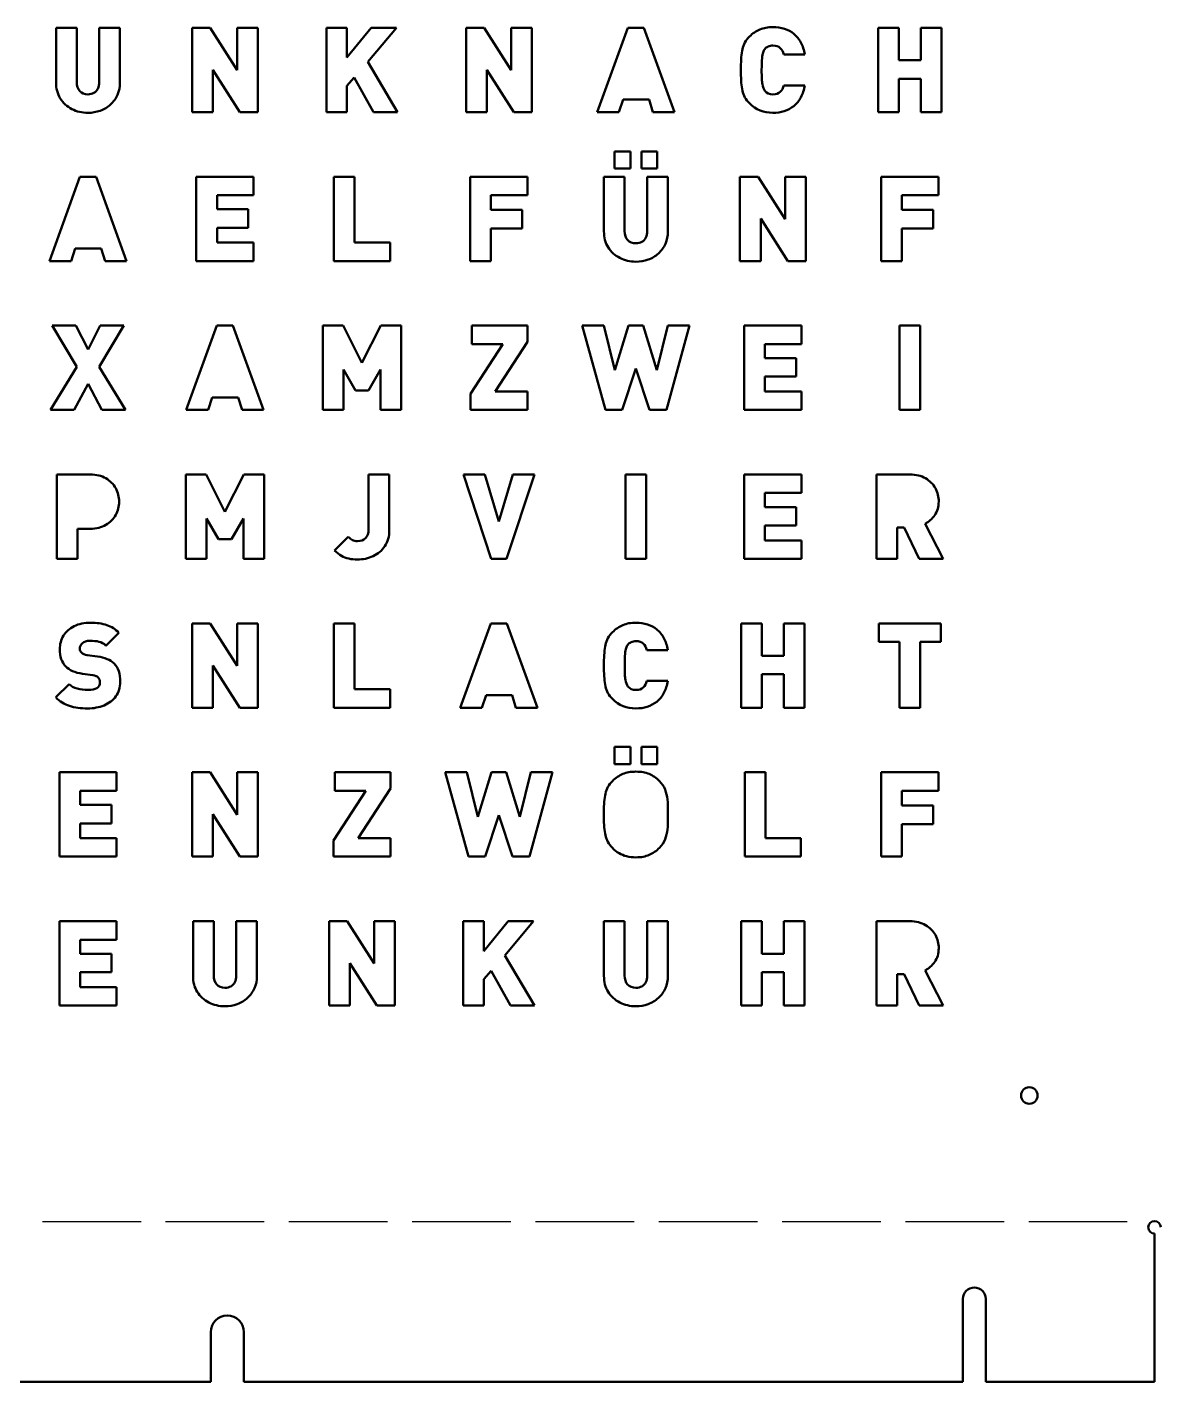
# Model space of a CAD drawing. Header units: millimetres. Extents: x -20 to 3500, y -209 to 1208.
# Drawn here: x 1424.1 to 1559.9, y 465.8 to 629 of the extents above; entities that cross this region are included whole.
import ezdxf

# ---------------------------------------------------------------- set-up
doc = ezdxf.new("R2010")
doc.units = ezdxf.units.MM
doc.header["$LTSCALE"] = 4
doc.linetypes.add('DASHED', pattern=[0.2067, 0.1654, -0.0413])
doc.layers.add('Biegelinie nach unten(DIN)', color=7, linetype='DASHED', lineweight=25, true_color=0x8000ff)
doc.layers.add('Sichtbar (ISO)', color=7, linetype='Continuous', lineweight=50)

msp = doc.modelspace()

# ---------------------------------------------------------------- linework, layer by layer
at = {"layer": 'Biegelinie nach unten(DIN)', "ltscale": 17.964886}
msp.add_line((1336.7737, 485.1303), (1559.5743, 485.1303), dxfattribs=at)
at = {"layer": 'Sichtbar (ISO)'}
for p, q in [((1427.5381, 622.3357), (1427.5381, 628.9261)), ((1427.5381, 628.9261), (1430.0322, 628.9261)), ((1430.0322, 628.9261), (1430.0322, 622.3914)), ((1432.7492, 622.3914), (1432.7492, 628.9261)), ((1432.7492, 628.9261), (1435.2432, 628.9261)), ((1435.2432, 628.9261), (1435.2432, 622.3357)), ((1443.9296, 618.7688), (1443.9296, 628.9261)), ((1443.9296, 628.9261), (1446.111, 628.9261)), ((1446.111, 628.9261), (1449.3635, 623.8196)), ((1449.3635, 623.8196), (1449.3635, 628.9261)), ((1449.3635, 628.9261), (1451.8576, 628.9261)), ((1451.8576, 628.9261), (1451.8576, 618.7688)), ((1460.1051, 618.7688), (1460.1051, 628.9261)), ((1460.1051, 628.9261), (1462.5852, 628.9261)), ((1462.5852, 628.9261), (1462.5852, 625.3313)), ((1462.5852, 625.3313), (1465.5251, 628.9261)), ((1468.5765, 628.9261), (1465.1071, 624.8158)), ((1465.5251, 628.9261), (1468.5765, 628.9261)), ((1476.9354, 618.7688), (1476.9354, 628.9261)), ((1476.9354, 628.9261), (1479.1168, 628.9261)), ((1479.1168, 628.9261), (1482.3694, 623.8196)), ((1482.3694, 623.8196), (1482.3694, 628.9261)), ((1482.3694, 628.9261), (1484.8634, 628.9261)), ((1484.8634, 628.9261), (1484.8634, 618.7688)), ((1492.7452, 618.7688), (1496.4375, 628.9261)), ((1496.4375, 628.9261), (1498.3672, 628.9261)), ((1498.3672, 628.9261), (1502.0595, 618.7688)), ((1526.587, 618.7688), (1526.587, 628.9261)), ((1526.587, 628.9261), (1529.0811, 628.9261)), ((1529.0811, 628.9261), (1529.0811, 625.0178)), ((1531.7354, 625.0178), (1531.7354, 628.9261)), ((1531.7354, 628.9261), (1534.2294, 628.9261)), ((1534.2294, 628.9261), (1534.2294, 618.7688)), ((1517.7543, 625.7006), (1515.2185, 625.7006)), ((1449.677, 618.7688), (1446.4236, 623.8753)), ((1446.4236, 623.8753), (1446.4236, 618.7688)), ((1465.1071, 624.8158), (1468.6879, 618.7688)), ((1482.6829, 618.7688), (1479.4295, 623.8753)), ((1479.4295, 623.8753), (1479.4295, 618.7688)), ((1510.0562, 623.5061), (1510.0562, 624.1888)), ((1529.0811, 625.0178), (1531.7354, 625.0178)), ((1463.4421, 622.9348), (1462.5852, 621.9525)), ((1462.5852, 621.9525), (1462.5852, 618.7688)), ((1465.7829, 618.7688), (1463.4421, 622.9348)), ((1515.2185, 621.9943), (1517.7543, 621.9943)), ((1531.7354, 622.7955), (1529.0811, 622.7955)), ((1529.0811, 622.7955), (1529.0811, 618.7688)), ((1531.7354, 618.7688), (1531.7354, 622.7955)), ((1495.8523, 620.2805), (1495.3577, 618.7688)), ((1498.9803, 620.2805), (1495.8523, 620.2805)), ((1499.454, 618.7688), (1498.9803, 620.2805)), ((1446.4236, 618.7688), (1443.9296, 618.7688)), ((1451.8576, 618.7688), (1449.677, 618.7688)), ((1462.5852, 618.7688), (1460.1051, 618.7688)), ((1468.6879, 618.7688), (1465.7829, 618.7688)), ((1479.4295, 618.7688), (1476.9354, 618.7688)), ((1484.8634, 618.7688), (1482.6829, 618.7688)), ((1495.3577, 618.7688), (1492.7452, 618.7688)), ((1502.0595, 618.7688), (1499.454, 618.7688)), ((1529.0811, 618.7688), (1526.587, 618.7688)), ((1534.2294, 618.7688), (1531.7354, 618.7688)), ((1494.8386, 611.972), (1494.8386, 614.041)), ((1494.8386, 614.041), (1496.7475, 614.041)), ((1496.7475, 614.041), (1496.7475, 611.972)), ((1498.0642, 611.972), (1498.0642, 614.041)), ((1498.0642, 614.041), (1499.973, 614.041)), ((1499.973, 614.041), (1499.973, 611.972)), ((1496.7475, 611.972), (1494.8386, 611.972)), ((1499.973, 611.972), (1498.0642, 611.972)), ((1426.7335, 600.8323), (1430.4258, 610.9897)), ((1430.4258, 610.9897), (1432.3555, 610.9897)), ((1432.3555, 610.9897), (1436.0478, 600.8323)), ((1444.4416, 600.8323), (1444.4416, 610.9897)), ((1444.4416, 610.9897), (1451.3455, 610.9897)), ((1451.3455, 610.9897), (1451.3455, 608.7673)), ((1461.0177, 600.8323), (1461.0177, 610.9897)), ((1461.0177, 610.9897), (1463.5118, 610.9897)), ((1463.5118, 610.9897), (1463.5118, 603.0547)), ((1477.4475, 600.8323), (1477.4475, 610.9897)), ((1477.4475, 610.9897), (1484.3514, 610.9897)), ((1484.3514, 610.9897), (1484.3514, 608.7673)), ((1493.5498, 604.3992), (1493.5498, 610.9897)), ((1493.5498, 610.9897), (1496.0439, 610.9897)), ((1496.0439, 610.9897), (1496.0439, 604.455)), ((1498.7609, 604.455), (1498.7609, 610.9897)), ((1498.7609, 610.9897), (1501.2549, 610.9897)), ((1501.2549, 610.9897), (1501.2549, 604.3992)), ((1509.9413, 600.8323), (1509.9413, 610.9897)), ((1509.9413, 610.9897), (1512.1226, 610.9897)), ((1512.1226, 610.9897), (1515.3752, 605.8831)), ((1515.3752, 605.8831), (1515.3752, 610.9897)), ((1515.3752, 610.9897), (1517.8693, 610.9897)), ((1517.8693, 610.9897), (1517.8693, 600.8323)), ((1526.9563, 600.8323), (1526.9563, 610.9897)), ((1526.9563, 610.9897), (1533.8602, 610.9897)), ((1533.8602, 610.9897), (1533.8602, 608.7673)), ((1451.3455, 608.7673), (1446.9357, 608.7673)), ((1446.9357, 608.7673), (1446.9357, 607.0675)), ((1484.3514, 608.7673), (1479.9415, 608.7673)), ((1479.9415, 608.7673), (1479.9415, 606.9839)), ((1533.8602, 608.7673), (1529.4503, 608.7673)), ((1529.4503, 608.7673), (1529.4503, 606.9839)), ((1446.9357, 607.0675), (1450.7046, 607.0675)), ((1450.7046, 607.0675), (1450.7046, 604.8451)), ((1479.9415, 606.9839), (1483.7105, 606.9839)), ((1483.7105, 606.9839), (1483.7105, 604.7615)), ((1515.6887, 600.8323), (1512.4353, 605.9389)), ((1512.4353, 605.9389), (1512.4353, 600.8323)), ((1529.4503, 606.9839), (1533.2192, 606.9839)), ((1533.2192, 606.9839), (1533.2192, 604.7615)), ((1450.7046, 604.8451), (1446.9357, 604.8451)), ((1446.9357, 604.8451), (1446.9357, 603.0547)), ((1483.7105, 604.7615), (1479.9415, 604.7615)), ((1479.9415, 604.7615), (1479.9415, 600.8323)), ((1533.2192, 604.7615), (1529.4503, 604.7615)), ((1529.4503, 604.7615), (1529.4503, 600.8323)), ((1429.8406, 602.3441), (1429.346, 600.8323)), ((1432.9686, 602.3441), (1429.8406, 602.3441)), ((1433.4423, 600.8323), (1432.9686, 602.3441)), ((1446.9357, 603.0547), (1451.3455, 603.0547)), ((1451.3455, 603.0547), (1451.3455, 600.8323)), ((1463.5118, 603.0547), (1467.7753, 603.0547)), ((1467.7753, 603.0547), (1467.7753, 600.8323)), ((1429.346, 600.8323), (1426.7335, 600.8323)), ((1436.0478, 600.8323), (1433.4423, 600.8323)), ((1451.3455, 600.8323), (1444.4416, 600.8323)), ((1467.7753, 600.8323), (1461.0177, 600.8323)), ((1479.9415, 600.8323), (1477.4475, 600.8323)), ((1512.4353, 600.8323), (1509.9413, 600.8323)), ((1517.8693, 600.8323), (1515.6887, 600.8323)), ((1529.4503, 600.8323), (1526.9563, 600.8323)), ((1430.0391, 588.1069), (1427.0714, 593.0532)), ((1427.0714, 593.0532), (1429.9068, 593.0532)), ((1429.9068, 593.0532), (1431.3907, 590.1899)), ((1431.3907, 590.1899), (1432.8746, 593.0532)), ((1435.7169, 593.0532), (1432.7492, 588.1069)), ((1432.8746, 593.0532), (1435.7169, 593.0532)), ((1443.2364, 582.8959), (1446.9287, 593.0532)), ((1446.9287, 593.0532), (1448.8585, 593.0532)), ((1448.8585, 593.0532), (1452.5508, 582.8959)), ((1459.6627, 582.8959), (1459.6627, 593.0532)), ((1459.6627, 593.0532), (1462.1151, 593.0532)), ((1462.1151, 593.0532), (1464.393, 588.5737)), ((1464.393, 588.5737), (1466.6781, 593.0532)), ((1466.6781, 593.0532), (1469.1303, 593.0532)), ((1469.1303, 593.0532), (1469.1303, 582.8959)), ((1477.6284, 590.8309), (1477.6284, 593.0532)), ((1477.6284, 593.0532), (1484.3444, 593.0532)), ((1484.3444, 593.0532), (1484.3444, 591.1165)), ((1493.7344, 582.8959), (1490.9408, 593.0532)), ((1490.9408, 593.0532), (1493.5533, 593.0532)), ((1493.5533, 593.0532), (1494.877, 587.6889)), ((1494.877, 587.6889), (1496.5211, 593.0532)), ((1496.5211, 593.0532), (1498.2906, 593.0532)), ((1498.2906, 593.0532), (1499.9278, 587.6889)), ((1499.9278, 587.6889), (1501.2584, 593.0532)), ((1503.8639, 593.0532), (1501.0842, 582.8959)), ((1501.2584, 593.0532), (1503.8639, 593.0532)), ((1510.4533, 582.8959), (1510.4533, 593.0532)), ((1510.4533, 593.0532), (1517.3572, 593.0532)), ((1517.3572, 593.0532), (1517.3572, 590.8309)), ((1529.1612, 582.8959), (1529.1612, 593.0532)), ((1529.1612, 593.0532), (1531.6552, 593.0532)), ((1531.6552, 593.0532), (1531.6552, 582.8959)), ((1477.4544, 584.8396), (1481.3518, 590.8309)), ((1481.3518, 590.8309), (1477.6284, 590.8309)), ((1484.3444, 591.1165), (1480.4332, 585.1182)), ((1517.3572, 590.8309), (1512.9474, 590.8309)), ((1512.9474, 590.8309), (1512.9474, 589.131)), ((1512.9474, 589.131), (1516.7163, 589.131)), ((1516.7163, 589.131), (1516.7163, 586.9087)), ((1426.8693, 582.8959), (1430.0391, 588.1069)), ((1432.7492, 588.1069), (1435.912, 582.8959)), ((1463.5988, 585.2506), (1462.1567, 587.7586)), ((1462.1567, 587.7586), (1462.1567, 582.8959)), ((1466.6363, 587.7586), (1465.1942, 585.2506)), ((1466.6363, 582.8959), (1466.6363, 587.7586)), ((1497.4058, 587.9049), (1495.7617, 582.8959)), ((1499.043, 582.8959), (1497.4058, 587.9049)), ((1431.3907, 586.0239), (1429.7256, 582.8959)), ((1433.0626, 582.8959), (1431.3907, 586.0239)), ((1516.7163, 586.9087), (1512.9474, 586.9087)), ((1512.9474, 586.9087), (1512.9474, 585.1182)), ((1446.3435, 584.4077), (1445.8489, 582.8959)), ((1449.4715, 584.4077), (1446.3435, 584.4077)), ((1449.9453, 582.8959), (1449.4715, 584.4077)), ((1465.1942, 585.2506), (1463.5988, 585.2506)), ((1477.4544, 582.8959), (1477.4544, 584.8396)), ((1480.4332, 585.1182), (1484.3444, 585.1182)), ((1484.3444, 585.1182), (1484.3444, 582.8959)), ((1512.9474, 585.1182), (1517.3572, 585.1182)), ((1517.3572, 585.1182), (1517.3572, 582.8959)), ((1429.7256, 582.8959), (1426.8693, 582.8959)), ((1435.912, 582.8959), (1433.0626, 582.8959)), ((1445.8489, 582.8959), (1443.2364, 582.8959)), ((1452.5508, 582.8959), (1449.9453, 582.8959)), ((1462.1567, 582.8959), (1459.6627, 582.8959)), ((1469.1303, 582.8959), (1466.6363, 582.8959)), ((1484.3444, 582.8959), (1477.4544, 582.8959)), ((1495.7617, 582.8959), (1493.7344, 582.8959)), ((1501.0842, 582.8959), (1499.043, 582.8959)), ((1517.3572, 582.8959), (1510.4533, 582.8959)), ((1531.6552, 582.8959), (1529.1612, 582.8959)), ((1427.6461, 564.9595), (1427.6461, 575.1168)), ((1427.6461, 575.1168), (1431.6691, 575.1168)), ((1443.1598, 564.9595), (1443.1598, 575.1168)), ((1443.1598, 575.1168), (1445.6122, 575.1168)), ((1445.6122, 575.1168), (1447.8901, 570.6372)), ((1447.8901, 570.6372), (1450.1751, 575.1168)), ((1450.1751, 575.1168), (1452.6274, 575.1168)), ((1452.6274, 575.1168), (1452.6274, 564.9595)), ((1465.1977, 568.4985), (1465.1977, 575.1168)), ((1465.1977, 575.1168), (1467.6917, 575.1168)), ((1467.6917, 575.1168), (1467.6917, 568.4428)), ((1479.9624, 564.9595), (1476.6115, 575.1168)), ((1476.6115, 575.1168), (1479.1961, 575.1168)), ((1479.1961, 575.1168), (1480.9029, 569.439)), ((1480.9029, 569.439), (1482.5888, 575.1168)), ((1485.1874, 575.1168), (1481.8225, 564.9595)), ((1482.5888, 575.1168), (1485.1874, 575.1168)), ((1496.1553, 564.9595), (1496.1553, 575.1168)), ((1496.1553, 575.1168), (1498.6494, 575.1168)), ((1498.6494, 575.1168), (1498.6494, 564.9595)), ((1510.4533, 564.9595), (1510.4533, 575.1168)), ((1510.4533, 575.1168), (1517.3572, 575.1168)), ((1517.3572, 575.1168), (1517.3572, 572.8944)), ((1526.3954, 564.9595), (1526.3954, 575.1168)), ((1526.3954, 575.1168), (1530.4184, 575.1168)), ((1517.3572, 572.8944), (1512.9474, 572.8944)), ((1512.9474, 572.8944), (1512.9474, 571.1946)), ((1512.9474, 571.1946), (1516.7163, 571.1946)), ((1516.7163, 571.1946), (1516.7163, 568.9722)), ((1447.0959, 567.3142), (1445.6539, 569.8221)), ((1445.6539, 569.8221), (1445.6539, 564.9595)), ((1450.1333, 569.8221), (1448.6914, 567.3142)), ((1450.1333, 564.9595), (1450.1333, 569.8221)), ((1431.6658, 568.5821), (1430.1402, 568.5821)), ((1430.1402, 568.5821), (1430.1402, 564.9595)), ((1516.7163, 568.9722), (1512.9474, 568.9722)), ((1512.9474, 568.9722), (1512.9474, 567.1818)), ((1529.7348, 568.7423), (1528.8895, 568.7423)), ((1528.8895, 568.7423), (1528.8895, 564.9595)), ((1531.5364, 564.9595), (1529.7348, 568.7423)), ((1532.2311, 569.1952), (1534.421, 564.9595)), ((1448.6914, 567.3142), (1447.0959, 567.3142)), ((1461.1013, 565.9835), (1462.7412, 567.6137)), ((1512.9474, 567.1818), (1517.3572, 567.1818)), ((1517.3572, 567.1818), (1517.3572, 564.9595)), ((1430.1402, 564.9595), (1427.6461, 564.9595)), ((1445.6539, 564.9595), (1443.1598, 564.9595)), ((1452.6274, 564.9595), (1450.1333, 564.9595)), ((1481.8225, 564.9595), (1479.9624, 564.9595)), ((1498.6494, 564.9595), (1496.1553, 564.9595)), ((1517.3572, 564.9595), (1510.4533, 564.9595)), ((1528.8895, 564.9595), (1526.3954, 564.9595)), ((1534.421, 564.9595), (1531.5364, 564.9595)), ((1443.9296, 547.023), (1443.9296, 557.1803)), ((1443.9296, 557.1803), (1446.1111, 557.1803)), ((1446.1111, 557.1803), (1449.3635, 552.0738)), ((1449.3635, 552.0738), (1449.3635, 557.1803)), ((1449.3635, 557.1803), (1451.8575, 557.1803)), ((1451.8575, 557.1803), (1451.8575, 547.023)), ((1461.0177, 547.023), (1461.0177, 557.1803)), ((1461.0177, 557.1803), (1463.5118, 557.1803)), ((1463.5118, 557.1803), (1463.5118, 549.2454)), ((1476.2423, 547.023), (1479.9346, 557.1803)), ((1479.9346, 557.1803), (1481.8643, 557.1803)), ((1481.8643, 557.1803), (1485.5566, 547.023)), ((1510.0841, 547.023), (1510.0841, 557.1803)), ((1510.0841, 557.1803), (1512.5781, 557.1803)), ((1512.5781, 557.1803), (1512.5781, 553.2721)), ((1515.2324, 553.2721), (1515.2324, 557.1803)), ((1515.2324, 557.1803), (1517.7265, 557.1803)), ((1517.7265, 557.1803), (1517.7265, 547.023)), ((1526.6602, 554.958), (1526.6602, 557.1803)), ((1526.6602, 557.1803), (1534.1563, 557.1803)), ((1534.1563, 557.1803), (1534.1563, 554.958)), ((1435.1248, 556.0517), (1433.5573, 554.4843)), ((1529.1612, 554.958), (1526.6602, 554.958)), ((1529.1612, 547.023), (1529.1612, 554.958)), ((1534.1563, 554.958), (1531.6552, 554.958)), ((1531.6552, 554.958), (1531.6552, 547.023)), ((1431.3001, 553.3696), (1432.5262, 553.2024)), ((1501.2514, 553.9548), (1498.7156, 553.9548)), ((1512.5781, 553.2721), (1515.2324, 553.2721)), ((1449.6772, 547.023), (1446.4237, 552.1295)), ((1446.4237, 552.1295), (1446.4237, 547.023)), ((1493.5533, 551.7603), (1493.5533, 552.443)), ((1431.955, 550.9452), (1430.7288, 551.1194)), ((1498.7156, 550.2486), (1501.2514, 550.2486)), ((1515.2324, 551.0497), (1512.5781, 551.0497)), ((1512.5781, 551.0497), (1512.5781, 547.023)), ((1515.2324, 547.023), (1515.2324, 551.0497)), ((1427.5033, 548.277), (1429.1056, 549.8793)), ((1463.5118, 549.2454), (1467.7753, 549.2454)), ((1467.7753, 549.2454), (1467.7753, 547.023)), ((1479.3494, 548.5348), (1478.8547, 547.023)), ((1482.4774, 548.5348), (1479.3494, 548.5348)), ((1482.9511, 547.023), (1482.4774, 548.5348)), ((1446.4237, 547.023), (1443.9296, 547.023)), ((1451.8575, 547.023), (1449.6772, 547.023)), ((1467.7753, 547.023), (1461.0177, 547.023)), ((1478.8547, 547.023), (1476.2423, 547.023)), ((1485.5566, 547.023), (1482.9511, 547.023)), ((1512.5781, 547.023), (1510.0841, 547.023)), ((1517.7265, 547.023), (1515.2324, 547.023)), ((1531.6552, 547.023), (1529.1612, 547.023)), ((1494.8352, 540.2262), (1494.8352, 542.2953)), ((1494.8352, 542.2953), (1496.744, 542.2953)), ((1496.744, 542.2953), (1496.744, 540.2262)), ((1498.0607, 540.2262), (1498.0607, 542.2953)), ((1498.0607, 542.2953), (1499.9696, 542.2953)), ((1499.9696, 542.2953), (1499.9696, 540.2262)), ((1496.744, 540.2262), (1494.8352, 540.2262)), ((1499.9696, 540.2262), (1498.0607, 540.2262)), ((1427.9387, 529.0866), (1427.9387, 539.2439)), ((1427.9387, 539.2439), (1434.8426, 539.2439)), ((1434.8426, 539.2439), (1434.8426, 537.0215)), ((1443.9296, 529.0866), (1443.9296, 539.2439)), ((1443.9296, 539.2439), (1446.111, 539.2439)), ((1446.111, 539.2439), (1449.3635, 534.1374)), ((1449.3635, 534.1374), (1449.3635, 539.2439)), ((1449.3635, 539.2439), (1451.8576, 539.2439)), ((1451.8576, 539.2439), (1451.8576, 529.0866)), ((1461.1255, 537.0215), (1461.1255, 539.2439)), ((1461.1255, 539.2439), (1467.8415, 539.2439)), ((1467.8415, 539.2439), (1467.8415, 537.3072)), ((1477.2315, 529.0866), (1474.4379, 539.2439)), ((1474.4379, 539.2439), (1477.0504, 539.2439)), ((1477.0504, 539.2439), (1478.374, 533.8796)), ((1478.374, 533.8796), (1480.0182, 539.2439)), ((1480.0182, 539.2439), (1481.7877, 539.2439)), ((1481.7877, 539.2439), (1483.4248, 533.8796)), ((1483.4248, 533.8796), (1484.7555, 539.2439)), ((1487.361, 539.2439), (1484.5813, 529.0866)), ((1484.7555, 539.2439), (1487.361, 539.2439)), ((1510.5265, 529.0866), (1510.5265, 539.2439)), ((1510.5265, 539.2439), (1513.0205, 539.2439)), ((1513.0205, 539.2439), (1513.0205, 531.3089)), ((1526.9563, 529.0866), (1526.9563, 539.2439)), ((1526.9563, 539.2439), (1533.8602, 539.2439)), ((1533.8602, 539.2439), (1533.8602, 537.0215)), ((1434.8426, 537.0215), (1430.4328, 537.0215)), ((1430.4328, 537.0215), (1430.4328, 535.3217)), ((1460.9515, 531.0303), (1464.8488, 537.0215)), ((1464.8488, 537.0215), (1461.1255, 537.0215)), ((1467.8415, 537.3072), (1463.9302, 531.3089)), ((1533.8602, 537.0215), (1529.4503, 537.0215)), ((1529.4503, 537.0215), (1529.4503, 535.2381)), ((1430.4328, 535.3217), (1434.2017, 535.3217)), ((1434.2017, 535.3217), (1434.2017, 533.0993)), ((1449.677, 529.0866), (1446.4236, 534.1931)), ((1446.4236, 534.1931), (1446.4236, 529.0866)), ((1480.9029, 534.0956), (1479.2588, 529.0866)), ((1482.5401, 529.0866), (1480.9029, 534.0956)), ((1493.5394, 533.8239), (1493.5394, 534.5066)), ((1501.2653, 534.5066), (1501.2653, 533.8239)), ((1529.4503, 535.2381), (1533.2192, 535.2381)), ((1533.2192, 535.2381), (1533.2192, 533.0157)), ((1434.2017, 533.0993), (1430.4328, 533.0993)), ((1430.4328, 533.0993), (1430.4328, 531.3089)), ((1533.2192, 533.0157), (1529.4503, 533.0157)), ((1529.4503, 533.0157), (1529.4503, 529.0866)), ((1430.4328, 531.3089), (1434.8426, 531.3089)), ((1434.8426, 531.3089), (1434.8426, 529.0866)), ((1460.9515, 529.0866), (1460.9515, 531.0303)), ((1463.9302, 531.3089), (1467.8415, 531.3089)), ((1467.8415, 531.3089), (1467.8415, 529.0866)), ((1513.0205, 531.3089), (1517.2841, 531.3089)), ((1517.2841, 531.3089), (1517.2841, 529.0866)), ((1434.8426, 529.0866), (1427.9387, 529.0866)), ((1446.4236, 529.0866), (1443.9296, 529.0866)), ((1451.8576, 529.0866), (1449.677, 529.0866)), ((1467.8415, 529.0866), (1460.9515, 529.0866)), ((1479.2588, 529.0866), (1477.2315, 529.0866)), ((1484.5813, 529.0866), (1482.5401, 529.0866)), ((1517.2841, 529.0866), (1510.5265, 529.0866)), ((1529.4503, 529.0866), (1526.9563, 529.0866)), ((1427.9387, 511.1501), (1427.9387, 521.3074)), ((1427.9387, 521.3074), (1434.8426, 521.3074)), ((1434.8426, 521.3074), (1434.8426, 519.0851)), ((1444.0411, 514.717), (1444.0411, 521.3074)), ((1444.0411, 521.3074), (1446.5351, 521.3074)), ((1446.5351, 521.3074), (1446.5351, 514.7728)), ((1449.2521, 514.7728), (1449.2521, 521.3074)), ((1449.2521, 521.3074), (1451.7461, 521.3074)), ((1451.7461, 521.3074), (1451.7461, 514.717)), ((1460.4325, 511.1501), (1460.4325, 521.3074)), ((1460.4325, 521.3074), (1462.6139, 521.3074)), ((1462.6139, 521.3074), (1465.8665, 516.2009)), ((1465.8665, 516.2009), (1465.8665, 521.3074)), ((1465.8665, 521.3074), (1468.3605, 521.3074)), ((1468.3605, 521.3074), (1468.3605, 511.1501)), ((1476.608, 511.1501), (1476.608, 521.3074)), ((1476.608, 521.3074), (1479.0881, 521.3074)), ((1479.0881, 521.3074), (1479.0881, 517.7127)), ((1479.0881, 517.7127), (1482.028, 521.3074)), ((1485.0794, 521.3074), (1481.61, 517.1971)), ((1482.028, 521.3074), (1485.0794, 521.3074)), ((1493.5498, 514.717), (1493.5498, 521.3074)), ((1493.5498, 521.3074), (1496.0439, 521.3074)), ((1496.0439, 521.3074), (1496.0439, 514.7728)), ((1498.7609, 514.7728), (1498.7609, 521.3074)), ((1498.7609, 521.3074), (1501.2549, 521.3074)), ((1501.2549, 521.3074), (1501.2549, 514.717)), ((1510.0841, 511.1501), (1510.0841, 521.3074)), ((1510.0841, 521.3074), (1512.5781, 521.3074)), ((1512.5781, 521.3074), (1512.5781, 517.3992)), ((1515.2324, 517.3992), (1515.2324, 521.3074)), ((1515.2324, 521.3074), (1517.7265, 521.3074)), ((1517.7265, 521.3074), (1517.7265, 511.1501)), ((1526.3954, 511.1501), (1526.3954, 521.3074)), ((1526.3954, 521.3074), (1530.4184, 521.3074)), ((1434.8426, 519.0851), (1430.4328, 519.0851)), ((1430.4328, 519.0851), (1430.4328, 517.3852)), ((1430.4328, 517.3852), (1434.2017, 517.3852)), ((1434.2017, 517.3852), (1434.2017, 515.1629)), ((1512.5781, 517.3992), (1515.2324, 517.3992)), ((1466.18, 511.1501), (1462.9266, 516.2567)), ((1462.9266, 516.2567), (1462.9266, 511.1501)), ((1481.61, 517.1971), (1485.1909, 511.1501)), ((1434.2017, 515.1629), (1430.4328, 515.1629)), ((1430.4328, 515.1629), (1430.4328, 513.3725)), ((1479.945, 515.3162), (1479.0881, 514.3339)), ((1479.0881, 514.3339), (1479.0881, 511.1501)), ((1482.2858, 511.1501), (1479.945, 515.3162)), ((1515.2324, 515.1768), (1512.5781, 515.1768)), ((1512.5781, 515.1768), (1512.5781, 511.1501)), ((1515.2324, 511.1501), (1515.2324, 515.1768)), ((1529.7348, 514.933), (1528.8895, 514.933)), ((1528.8895, 514.933), (1528.8895, 511.1501)), ((1531.5364, 511.1501), (1529.7348, 514.933)), ((1532.2311, 515.3858), (1534.421, 511.1501)), ((1430.4328, 513.3725), (1434.8426, 513.3725)), ((1434.8426, 513.3725), (1434.8426, 511.1501)), ((1434.8426, 511.1501), (1427.9387, 511.1501)), ((1462.9266, 511.1501), (1460.4325, 511.1501)), ((1468.3605, 511.1501), (1466.18, 511.1501)), ((1479.0881, 511.1501), (1476.608, 511.1501)), ((1485.1909, 511.1501), (1482.2858, 511.1501)), ((1512.5781, 511.1501), (1510.0841, 511.1501)), ((1517.7265, 511.1501), (1515.2324, 511.1501)), ((1528.8895, 511.1501), (1526.3954, 511.1501)), ((1534.421, 511.1501), (1531.5364, 511.1501)), ((1559.874, 465.8178), (1559.874, 483.6928)), ((1536.799, 465.8178), (1536.799, 475.8178)), ((1539.549, 475.8178), (1539.549, 465.8178)), ((1446.174, 465.8178), (1446.174, 471.8178)), ((1450.174, 471.8178), (1450.174, 465.8178)), ((1446.174, 465.8178), (1359.549, 465.8178)), ((1536.799, 465.8178), (1450.174, 465.8178)), ((1559.874, 465.8178), (1539.549, 465.8178))]:
    msp.add_line(p, q, dxfattribs=at)
msp.add_circle((1544.8004, 500.3164), 1, dxfattribs=at)
for centre, radius, end in [((1559.874, 484.4428), 0.75, 270), ((1538.174, 475.8178), 1.375, 180), ((1448.174, 471.8178), 2, 180)]:
    msp.add_arc(centre, radius, 0, end, dxfattribs=at)
for points in [[(1511.0863, 627.8741), (1511.4669, 628.2549), (1511.8845, 628.5395), (1512.3393, 628.7276)], [(1515.2973, 628.8042), (1515.7195, 628.6671), (1516.0977, 628.4628), (1516.4319, 628.1911)], [(1510.2372, 626.3519), (1510.3578, 626.9208), (1510.6408, 627.4283), (1511.0863, 627.8741)], [(1513.3411, 626.6689), (1513.1713, 626.5899), (1513.0356, 626.4878), (1512.9334, 626.3624)], [(1516.4319, 628.1911), (1516.7659, 627.9194), (1517.0479, 627.5734), (1517.2776, 627.1531)], [(1517.2776, 627.1531), (1517.5073, 626.7327), (1517.6662, 626.2485), (1517.7543, 625.7006)], [(1510.0562, 624.1888), (1510.0562, 625.0619), (1510.1165, 625.783), (1510.2372, 626.3519)], [(1512.7209, 625.9618), (1512.6675, 625.8062), (1512.6257, 625.5693), (1512.5955, 625.2512)], [(1512.9334, 626.3624), (1512.8451, 626.2509), (1512.7742, 626.1174), (1512.7209, 625.9618)], [(1515.2185, 625.7006), (1515.1301, 626.0303), (1514.9874, 626.2938), (1514.7901, 626.4913)], [(1510.2372, 621.3464), (1510.1165, 621.913), (1510.0562, 622.6329), (1510.0562, 623.5061)], [(1428.0502, 620.4233), (1427.7088, 620.9783), (1427.5381, 621.6157), (1427.5381, 622.3357)], [(1430.0322, 622.3914), (1430.0322, 621.9269), (1430.152, 621.5635), (1430.3918, 621.3011)], [(1432.5816, 621.5903), (1432.6932, 621.8132), (1432.7492, 622.0802), (1432.7492, 622.3914)], [(1435.2432, 622.3357), (1435.2432, 621.8015), (1435.1433, 621.3069), (1434.9436, 620.8518)], [(1512.6408, 622.1162), (1512.7012, 621.7841), (1512.7987, 621.5252), (1512.9334, 621.3395)], [(1514.783, 621.2036), (1514.9852, 621.401), (1515.1301, 621.6645), (1515.2185, 621.9943)], [(1429.4505, 619.138), (1428.8583, 619.4399), (1428.3915, 619.8683), (1428.0502, 620.4233)], [(1432.0995, 621.0817), (1432.3091, 621.1977), (1432.4697, 621.3673), (1432.5816, 621.5903)], [(1434.9436, 620.8518), (1434.7439, 620.3966), (1434.4652, 620.0064), (1434.1076, 619.6814)], [(1511.0863, 619.8277), (1510.6408, 620.2736), (1510.3578, 620.7797), (1510.2372, 621.3464)], [(1434.1076, 619.6814), (1433.75, 619.3563), (1433.3366, 619.1089), (1432.8676, 618.9395)], [(1494.062, 602.4869), (1493.7204, 603.0418), (1493.5498, 603.6793), (1493.5498, 604.3992)], [(1496.0439, 604.455), (1496.0439, 603.9905), (1496.1637, 603.627), (1496.4035, 603.3647)], [(1498.5933, 603.6538), (1498.7049, 603.8767), (1498.7609, 604.1438), (1498.7609, 604.455)], [(1501.2549, 604.3992), (1501.2549, 603.8651), (1501.155, 603.3705), (1500.9553, 602.9154)], [(1495.4621, 601.2016), (1494.8701, 601.5034), (1494.4031, 601.9319), (1494.062, 602.4869)], [(1498.1112, 603.1453), (1498.3208, 603.2613), (1498.4814, 603.4309), (1498.5933, 603.6538)], [(1500.9553, 602.9154), (1500.7555, 602.4601), (1500.4768, 602.07), (1500.1193, 601.745)], [(1500.1193, 601.745), (1499.7617, 601.4198), (1499.3482, 601.1725), (1498.8793, 601.003)], [(1431.6691, 575.1168), (1432.3975, 575.1168), (1433.0216, 574.9645), (1433.5413, 574.6606)], [(1433.5413, 574.6606), (1434.061, 574.3562), (1434.4565, 573.9555), (1434.728, 573.4587)], [(1530.4184, 575.1168), (1531.1469, 575.1168), (1531.7709, 574.9645), (1532.2906, 574.6606)], [(1532.2906, 574.6606), (1532.8103, 574.3562), (1533.2058, 573.9555), (1533.4773, 573.4587)], [(1434.728, 573.4587), (1434.9995, 572.9617), (1435.1352, 572.4253), (1435.1352, 571.8494)], [(1435.1352, 571.8494), (1435.1352, 571.2782), (1434.9994, 570.7439), (1434.7277, 570.2471)], [(1434.7277, 570.2471), (1434.456, 569.7501), (1434.06, 569.3484), (1433.5399, 569.0419)], [(1533.4017, 570.2159), (1533.0798, 569.7628), (1532.6895, 569.4227), (1532.2311, 569.1952)], [(1433.5399, 569.0419), (1433.0197, 568.7354), (1432.3949, 568.5821), (1431.6658, 568.5821)], [(1467.6917, 568.4428), (1467.6917, 567.6764), (1467.5116, 567.0238), (1467.1519, 566.4851)], [(1462.7412, 567.6137), (1462.9413, 567.4232), (1463.1145, 567.2899), (1463.2612, 567.2131)], [(1461.9234, 565.3253), (1461.6586, 565.4808), (1461.3845, 565.7001), (1461.1013, 565.9835)], [(1462.8047, 564.9837), (1462.4817, 565.0558), (1462.1881, 565.1694), (1461.9234, 565.3253)], [(1433.6583, 556.9749), (1434.2179, 556.782), (1434.7068, 556.4743), (1435.1248, 556.0517)], [(1494.5834, 556.1284), (1494.9639, 556.5091), (1495.3815, 556.7938), (1495.8364, 556.9817)], [(1498.7944, 557.0585), (1499.2166, 556.9214), (1499.5948, 556.717), (1499.929, 556.4455)], [(1433.5573, 554.4843), (1433.2971, 554.7442), (1433.0162, 554.9092), (1432.7143, 554.9789)], [(1493.7342, 554.6063), (1493.8549, 555.1749), (1494.1379, 555.6825), (1494.5834, 556.1284)], [(1496.8382, 554.9232), (1496.6684, 554.8441), (1496.5326, 554.742), (1496.4305, 554.6166)], [(1430.6034, 553.6692), (1430.7613, 553.5111), (1430.9936, 553.4114), (1431.3001, 553.3696)], [(1493.5533, 552.443), (1493.5533, 553.3161), (1493.6136, 554.0372), (1493.7342, 554.6063)], [(1496.2179, 554.2161), (1496.1646, 554.0603), (1496.1228, 553.8234), (1496.0925, 553.5055)], [(1496.4305, 554.6166), (1496.3421, 554.5052), (1496.2713, 554.3716), (1496.2179, 554.2161)], [(1498.7156, 553.9548), (1498.6272, 554.2844), (1498.4845, 554.5479), (1498.2872, 554.7456)], [(1430.7288, 551.1194), (1429.8278, 551.2448), (1429.1474, 551.5443), (1428.6876, 552.0181)], [(1432.5262, 553.2024), (1433.4179, 553.0722), (1434.0844, 552.7914), (1434.5256, 552.3594)], [(1434.5256, 552.3594), (1434.7904, 552.1039), (1434.982, 551.7939), (1435.1004, 551.4295)], [(1493.7342, 549.6007), (1493.6136, 550.1671), (1493.5533, 550.8871), (1493.5533, 551.7603)], [(1432.6238, 550.6735), (1432.489, 550.8128), (1432.2661, 550.9034), (1431.955, 550.9452)], [(1435.278, 550.1301), (1435.278, 549.4659), (1435.1027, 548.8923), (1434.7521, 548.4094)], [(1435.1004, 551.4295), (1435.2188, 551.0646), (1435.278, 550.6317), (1435.278, 550.1301)], [(1496.1379, 550.3706), (1496.1982, 550.0384), (1496.2958, 549.7794), (1496.4305, 549.5937)], [(1498.2801, 549.4577), (1498.4823, 549.6552), (1498.6272, 549.9187), (1498.7156, 550.2486)], [(1501.2514, 550.2486), (1501.1632, 549.7097), (1501.0044, 549.228), (1500.7747, 548.8029)], [(1429.1056, 549.8793), (1429.3564, 549.6285), (1429.6861, 549.4462), (1430.0949, 549.3323)], [(1434.7521, 548.4094), (1434.4013, 547.9263), (1433.9276, 547.5604), (1433.3309, 547.312)], [(1494.5834, 548.0819), (1494.1379, 548.5278), (1493.8549, 549.034), (1493.7342, 549.6007)], [(1500.7747, 548.8029), (1500.545, 548.3781), (1500.2596, 548.0284), (1499.9186, 547.7545)], [(1429.1613, 547.239), (1428.5389, 547.4386), (1427.9863, 547.7846), (1427.5033, 548.277)], [(1494.5694, 538.1919), (1494.9546, 538.5773), (1495.371, 538.8629), (1495.8189, 539.0488)], [(1498.9962, 539.0452), (1499.4463, 538.8573), (1499.8617, 538.5727), (1500.2421, 538.1919)], [(1493.7203, 536.6698), (1493.8409, 537.2385), (1494.124, 537.7461), (1494.5694, 538.1919)], [(1500.2421, 538.1919), (1500.5484, 537.8854), (1500.7759, 537.5405), (1500.9244, 537.1575)], [(1500.9244, 537.1575), (1501.0729, 536.7741), (1501.1668, 536.3782), (1501.206, 535.9696)], [(1493.5394, 534.5066), (1493.5394, 535.3796), (1493.5997, 536.1008), (1493.7203, 536.6698)], [(1501.206, 535.9696), (1501.2454, 535.5607), (1501.2653, 535.0731), (1501.2653, 534.5066)], [(1493.7203, 531.6642), (1493.5997, 532.2307), (1493.5394, 532.9507), (1493.5394, 533.8239)], [(1501.2653, 533.8239), (1501.2653, 533.2572), (1501.2454, 532.7695), (1501.206, 532.3609)], [(1501.206, 532.3609), (1501.1668, 531.952), (1501.0729, 531.5573), (1500.9244, 531.1766)], [(1494.5694, 530.1455), (1494.124, 530.5914), (1493.8409, 531.0975), (1493.7203, 531.6642)], [(1500.9244, 531.1766), (1500.7759, 530.7956), (1500.5484, 530.452), (1500.2421, 530.1455)], [(1495.3664, 529.5115), (1495.0856, 529.6787), (1494.82, 529.8899), (1494.5694, 530.1455)], [(1496.2852, 529.132), (1495.9534, 529.2177), (1495.6471, 529.3443), (1495.3664, 529.5115)], [(1500.2421, 530.1455), (1499.8663, 529.7693), (1499.452, 529.4847), (1498.9996, 529.292)], [(1530.4184, 521.3074), (1531.1469, 521.3074), (1531.7709, 521.1552), (1532.2906, 520.8512)], [(1532.2906, 520.8512), (1532.8103, 520.5469), (1533.2058, 520.1462), (1533.4773, 519.6494)], [(1533.4017, 516.4065), (1533.0798, 515.9535), (1532.6895, 515.6133), (1532.2311, 515.3858)], [(1446.5351, 514.7728), (1446.5351, 514.3082), (1446.6549, 513.9447), (1446.8948, 513.6824)], [(1449.0845, 513.9716), (1449.1961, 514.1945), (1449.2521, 514.4615), (1449.2521, 514.7728)], [(1451.7461, 514.717), (1451.7461, 514.1828), (1451.6462, 513.6882), (1451.4466, 513.2331)], [(1494.062, 512.8046), (1493.7204, 513.3595), (1493.5498, 513.9971), (1493.5498, 514.717)], [(1498.5933, 513.9716), (1498.7049, 514.1945), (1498.7609, 514.4615), (1498.7609, 514.7728)], [(1501.2549, 514.717), (1501.2549, 514.1828), (1501.155, 513.6882), (1500.9553, 513.2331)], [(1448.6024, 513.463), (1448.812, 513.5791), (1448.9726, 513.7487), (1449.0845, 513.9716)], [(1451.4466, 513.2331), (1451.2467, 512.7779), (1450.9681, 512.3878), (1450.6106, 512.0628)], [(1495.4621, 511.5194), (1494.8701, 511.8211), (1494.4031, 512.2497), (1494.062, 512.8046)], [(1498.1112, 513.463), (1498.3208, 513.5791), (1498.4814, 513.7487), (1498.5933, 513.9716)], [(1500.9553, 513.2331), (1500.7555, 512.7779), (1500.4768, 512.3878), (1500.1193, 512.0628)], [(1450.6106, 512.0628), (1450.2529, 511.7375), (1449.8395, 511.4903), (1449.3705, 511.3209)], [(1500.1193, 512.0628), (1499.7617, 511.7375), (1499.3482, 511.4903), (1498.8793, 511.3209)]]:
    msp.add_open_spline(points, degree=3, dxfattribs=at)
for points, knots in [([(1512.3393, 628.7276), (1512.7939, 628.9157), (1513.316, 629.0097), (1513.9052, 629.0097), (1514.411, 629.0097), (1514.8751, 628.9411), (1515.2973, 628.8042)], [12, 12, 12, 12, 13, 13, 13, 14, 14, 14, 14]), ([(1514.7901, 626.4913), (1514.5925, 626.6886), (1514.3011, 626.7874), (1513.9157, 626.7874), (1513.702, 626.7874), (1513.5105, 626.7478), (1513.3411, 626.6689)], [19, 19, 19, 19, 20, 20, 20, 21, 21, 21, 21]), ([(1512.5955, 625.2512), (1512.5652, 624.933), (1512.5503, 624.4651), (1512.5503, 623.8474), (1512.5503, 623.0254), (1512.5803, 622.4482), (1512.6408, 622.1162)], [24, 24, 24, 24, 25, 25, 25, 26, 26, 26, 26]), ([(1517.7543, 621.9943), (1517.6662, 621.4555), (1517.5073, 620.9737), (1517.2776, 620.5487), (1517.0479, 620.1238), (1516.7625, 619.7743), (1516.4215, 619.5003)], [0, 0, 0, 0, 1, 1, 1, 2, 2, 2, 2]), ([(1430.3918, 621.3011), (1430.6316, 621.0387), (1430.9611, 620.9075), (1431.3802, 620.9075), (1431.6502, 620.9075), (1431.89, 620.9656), (1432.0995, 621.0817)], [11, 11, 11, 11, 12, 12, 12, 13, 13, 13, 13]), ([(1512.9334, 621.3395), (1513.1564, 621.0514), (1513.4838, 620.9075), (1513.9157, 620.9075), (1514.2919, 620.9075), (1514.5811, 621.0062), (1514.783, 621.2036)], [27, 27, 27, 27, 28, 28, 28, 29, 29, 29, 29]), ([(1432.8676, 618.9395), (1432.3984, 618.7699), (1431.9015, 618.6852), (1431.3767, 618.6852), (1430.6846, 618.6852), (1430.0426, 618.8361), (1429.4505, 619.138)], [3, 3, 3, 3, 4, 4, 4, 5, 5, 5, 5]), ([(1516.4215, 619.5003), (1516.0804, 619.2262), (1515.6964, 619.0219), (1515.2695, 618.8872), (1514.8425, 618.7526), (1514.3879, 618.6852), (1513.9052, 618.6852), (1512.7776, 618.6852), (1511.8381, 619.066), (1511.0863, 619.8277)], [2, 2, 2, 2, 3, 3, 3, 4, 4, 4, 5, 5, 5, 5]), ([(1496.4035, 603.3647), (1496.6434, 603.1023), (1496.9728, 602.9711), (1497.392, 602.9711), (1497.6619, 602.9711), (1497.9018, 603.0291), (1498.1112, 603.1453)], [11, 11, 11, 11, 12, 12, 12, 13, 13, 13, 13]), ([(1498.8793, 601.003), (1498.4101, 600.8334), (1497.9131, 600.7487), (1497.3884, 600.7487), (1496.6963, 600.7487), (1496.0544, 600.8996), (1495.4621, 601.2016)], [3, 3, 3, 3, 4, 4, 4, 5, 5, 5, 5]), ([(1533.4773, 573.4587), (1533.7488, 572.9617), (1533.8846, 572.4253), (1533.8846, 571.8494), (1533.8846, 571.2131), (1533.7235, 570.6685), (1533.4017, 570.2159)], [9, 9, 9, 9, 10, 10, 10, 11, 11, 11, 11]), ([(1463.2612, 567.2131), (1463.4077, 567.1366), (1463.6111, 567.0982), (1463.8718, 567.0982), (1464.2719, 567.0982), (1464.593, 567.2154), (1464.8348, 567.4499), (1465.0767, 567.6844), (1465.1977, 568.0339), (1465.1977, 568.4985)], [8, 8, 8, 8, 9, 9, 9, 10, 10, 10, 11, 11, 11, 11]), ([(1467.1519, 566.4851), (1466.7918, 565.9463), (1466.3203, 565.5435), (1465.7375, 565.2763), (1465.1547, 565.0092), (1464.5311, 564.8759), (1463.8671, 564.8759), (1463.4815, 564.8759), (1463.1274, 564.9119), (1462.8047, 564.9837)], [1, 1, 1, 1, 2, 2, 2, 3, 3, 3, 4, 4, 4, 4]), ([(1428.6876, 552.0181), (1428.2231, 552.4964), (1427.991, 553.1767), (1427.991, 554.0593), (1427.991, 554.6769), (1428.1407, 555.2285), (1428.4403, 555.7138), (1428.7399, 556.199), (1429.1694, 556.5788), (1429.7291, 556.8529)], [13, 13, 13, 13, 14, 14, 14, 15, 15, 15, 16, 16, 16, 16]), ([(1429.7291, 556.8529), (1430.2887, 557.1268), (1430.9448, 557.2639), (1431.6972, 557.2639), (1432.4449, 557.2639), (1433.0986, 557.1674), (1433.6583, 556.9749)], [16, 16, 16, 16, 17, 17, 17, 18, 18, 18, 18]), ([(1495.8364, 556.9817), (1496.291, 557.17), (1496.8131, 557.2639), (1497.4023, 557.2639), (1497.908, 557.2639), (1498.3722, 557.1953), (1498.7944, 557.0585)], [12, 12, 12, 12, 13, 13, 13, 14, 14, 14, 14]), ([(1432.7143, 554.9789), (1432.4124, 555.0485), (1432.0501, 555.0834), (1431.6275, 555.0834), (1431.228, 555.0834), (1430.9239, 554.988), (1430.7149, 554.7978)], [21, 21, 21, 21, 22, 22, 22, 23, 23, 23, 23]), ([(1498.2872, 554.7456), (1498.0896, 554.9429), (1497.7982, 555.0416), (1497.4128, 555.0416), (1497.199, 555.0416), (1497.0076, 555.002), (1496.8382, 554.9232)], [19, 19, 19, 19, 20, 20, 20, 21, 21, 21, 21]), ([(1499.929, 556.4455), (1500.263, 556.1736), (1500.545, 555.8276), (1500.7747, 555.4072), (1501.0044, 554.9868), (1501.1632, 554.5028), (1501.2514, 553.9548)], [15, 15, 15, 15, 16, 16, 16, 17, 17, 17, 17]), ([(1430.7149, 554.7978), (1430.5059, 554.6073), (1430.4014, 554.3889), (1430.4014, 554.1429), (1430.4014, 553.9618), (1430.4687, 553.8037), (1430.6034, 553.6692)], [23, 23, 23, 23, 24, 24, 24, 25, 25, 25, 25]), ([(1496.0925, 553.5055), (1496.0623, 553.1873), (1496.0474, 552.7193), (1496.0474, 552.1017), (1496.0474, 551.2796), (1496.0774, 550.7024), (1496.1379, 550.3706)], [24, 24, 24, 24, 25, 25, 25, 26, 26, 26, 26]), ([(1430.0949, 549.3323), (1430.5035, 549.2185), (1430.9285, 549.1618), (1431.3698, 549.1618), (1432.3404, 549.1618), (1432.8258, 549.4659), (1432.8258, 550.0744), (1432.8258, 550.3343), (1432.7584, 550.5342), (1432.6238, 550.6735)], [7, 7, 7, 7, 8, 8, 8, 9, 9, 9, 10, 10, 10, 10]), ([(1496.4305, 549.5937), (1496.6535, 549.3057), (1496.9809, 549.1618), (1497.4128, 549.1618), (1497.789, 549.1618), (1498.0782, 549.2603), (1498.2801, 549.4577)], [27, 27, 27, 27, 28, 28, 28, 29, 29, 29, 29]), ([(1433.3309, 547.312), (1432.734, 547.0636), (1432.0757, 546.9394), (1431.3558, 546.9394), (1430.5152, 546.9394), (1429.7837, 547.0391), (1429.1613, 547.239)], [2, 2, 2, 2, 3, 3, 3, 4, 4, 4, 4]), ([(1499.9186, 547.7545), (1499.5774, 547.4804), (1499.1935, 547.276), (1498.7665, 547.1414), (1498.3396, 547.0069), (1497.885, 546.9394), (1497.4023, 546.9394), (1496.2747, 546.9394), (1495.3352, 547.3202), (1494.5834, 548.0819)], [2, 2, 2, 2, 3, 3, 3, 4, 4, 4, 5, 5, 5, 5]), ([(1495.8189, 539.0488), (1496.2667, 539.2345), (1496.7946, 539.3275), (1497.4023, 539.3275), (1498.0147, 539.3275), (1498.5462, 539.2335), (1498.9962, 539.0452)], [16, 16, 16, 16, 17, 17, 17, 18, 18, 18, 18]), ([(1498.9996, 529.292), (1498.5474, 529.0993), (1498.0147, 529.003), (1497.4023, 529.003), (1496.9894, 529.003), (1496.617, 529.046), (1496.2852, 529.132)], [5, 5, 5, 5, 6, 6, 6, 7, 7, 7, 7]), ([(1533.4773, 519.6494), (1533.7488, 519.1524), (1533.8846, 518.6159), (1533.8846, 518.0401), (1533.8846, 517.4038), (1533.7235, 516.8592), (1533.4017, 516.4065)], [9, 9, 9, 9, 10, 10, 10, 11, 11, 11, 11]), ([(1445.9534, 511.5194), (1445.3612, 511.8211), (1444.8945, 512.2497), (1444.5531, 512.8046), (1444.2117, 513.3595), (1444.0411, 513.9971), (1444.0411, 514.717)], [5, 5, 5, 5, 6, 6, 6, 7, 7, 7, 7]), ([(1496.0439, 514.7728), (1496.0439, 514.3082), (1496.1637, 513.9447), (1496.4035, 513.6824), (1496.6434, 513.42), (1496.9728, 513.2889), (1497.392, 513.2889), (1497.6619, 513.2889), (1497.9018, 513.3468), (1498.1112, 513.463)], [10, 10, 10, 10, 11, 11, 11, 12, 12, 12, 13, 13, 13, 13]), ([(1446.8948, 513.6824), (1447.1345, 513.42), (1447.464, 513.2889), (1447.8831, 513.2889), (1448.1531, 513.2889), (1448.3929, 513.3468), (1448.6024, 513.463)], [11, 11, 11, 11, 12, 12, 12, 13, 13, 13, 13]), ([(1449.3705, 511.3209), (1448.9014, 511.1511), (1448.4044, 511.0665), (1447.8797, 511.0665), (1447.1876, 511.0665), (1446.5455, 511.2174), (1445.9534, 511.5194)], [3, 3, 3, 3, 4, 4, 4, 5, 5, 5, 5]), ([(1498.8793, 511.3209), (1498.4101, 511.1511), (1497.9131, 511.0665), (1497.3884, 511.0665), (1496.6963, 511.0665), (1496.0544, 511.2174), (1495.4621, 511.5194)], [3, 3, 3, 3, 4, 4, 4, 5, 5, 5, 5])]:
    msp.add_open_spline(points, degree=3, knots=knots, dxfattribs=at)

doc.saveas('drawing.dxf')
